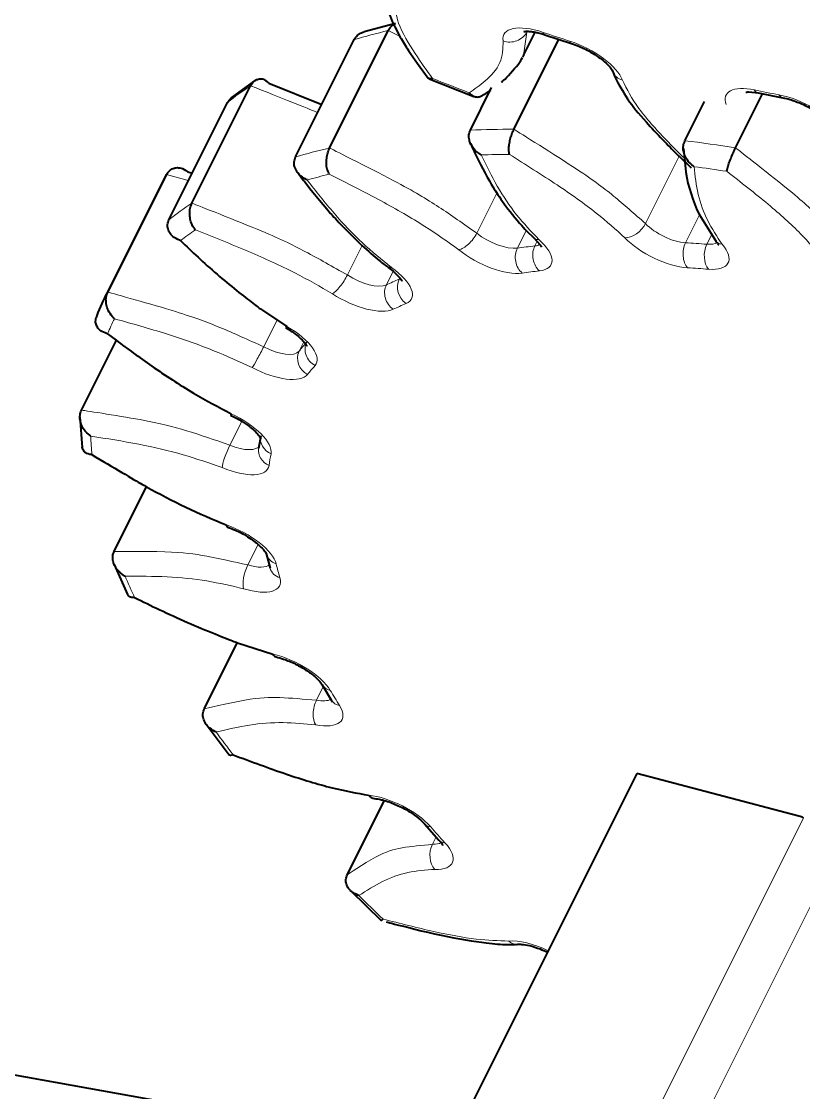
# Model space of a CAD drawing. Header units: inches. Extents: x 0 to 11, y 0 to 8.5.
# Drawn here: x 3.3924 to 3.5012, y 5.6285 to 5.7775 of the extents above; entities that cross this region are included whole.
import ezdxf

# ---------------------------------------------------------------- set-up
doc = ezdxf.new("R2010")
doc.units = ezdxf.units.IN
doc.header["$LTSCALE"] = 0.5
doc.header["$MEASUREMENT"] = 0
doc.layers.add('TANGENT_LINES', color=7, linetype='Continuous', lineweight=15)
doc.layers.add('Visible', color=7, linetype='Continuous', lineweight=40)

msp = doc.modelspace()

# ---------------------------------------------------------------- linework, layer by layer
at = {"layer": 'TANGENT_LINES'}
for p, q in [((3.445193857579003, 5.77536258648012), (3.443441308470045, 5.776211619414541)), ((3.462701057000539, 5.77600903117985), (3.462248182536541, 5.772766340788474)), ((3.483880920311953, 5.758739646406249), (3.479200023609727, 5.749377853001797)), ((3.483746380620043, 5.75930577543201), (3.484508566534034, 5.758557900883848)), ((3.41560556672719, 5.755385910548383), (3.412600129627209, 5.756182484192362)), ((3.458566043591862, 5.753676850520298), (3.455746903040015, 5.748038569416604)), ((3.484778167300453, 5.746705525857745), (3.486717063574237, 5.750583318405313)), ((3.461385533225573, 5.74596119387479), (3.462613915063551, 5.748417957550748)), ((3.464147780404189, 5.746914611969728), (3.463825951123017, 5.746270953407383)), ((3.488376178786031, 5.74777722135084), (3.48774149110334, 5.746507845985459)), ((3.439803876937822, 5.746333606546612), (3.437751269919589, 5.742228392510146)), ((3.443167642137606, 5.740850136854603), (3.444115693456259, 5.742746239491908)), ((3.427992283122598, 5.735992234186236), (3.426115500436329, 5.7322386688137)), ((3.431038015166993, 5.73162864453809), (3.431682515660479, 5.732917645525061)), ((3.423068594512914, 5.721861392494954), (3.421423060658867, 5.718570324786859)), ((3.425338871854322, 5.704767993758674), (3.423909249111566, 5.701908748273162)), ((3.434396719261468, 5.684984062966649), (3.43344939792399, 5.683089420291692)), ((2.817418583603301, 4.29921229923888), (3.501188168108158, 5.666751468248596)), ((3.450082679225192, 5.664091130583509), (3.449565124198491, 5.663056020530108)), ((3.504562768258733, 5.659325850318896), (3.402858381862855, 5.45591707752714))]:
    msp.add_line(p, q, dxfattribs=at)
at = {"layer": 'TANGENT_LINES', "extrusion": (0, 0, -1)}
for centre, major_axis, ratio, start_param, end_param in [((3.465811532192103, 5.772509542021555), (-0.00630228924467547, 0.003151144622337737), 0.4082482904638629, 12.26935280102328, 13.80740700322329), ((3.46967514106412, 5.771238026917978), (-0.00630228924467547, 0.003151144622337737), 0.4082482904638629, 1.210389670521917, 2.748443872721651), ((3.477010069968953, 5.771354207537161), (0.002365398164988361, 0.0008092536815298993), 0.8432255838476534, 2.279129816367651, 3.075055139890939), ((3.49671828541403, 5.764078654258721), (-0.00630228924467547, 0.003151144622337737), 0.4082482904638629, 12.15594806821453, 13.55607959093608), ((3.500321455939269, 5.763373422295546), (-0.00630228924467547, 0.003151144622337737), 0.4082482904638629, 0.9590622582346402, 2.497116460434675), ((3.564582822267502, 5.658877799206971), (-0.1605177369562351, 0.08025886847811754), 0.4082482904638625, 0.6354787780968654, 0.6841970803999763), ((3.564582822267502, 5.658877799206971), (-0.1605177369562351, 0.08025886847811754), 0.4082482904638625, 0.8598782533532788, 0.90859655565639), ((3.564582822267502, 5.658877799206971), (-0.1605177369562351, 0.08025886847811754), 0.4082482904638625, 0.4110793028404521, 0.4597976051435659), ((3.564582822267502, 5.658877799206971), (-0.1605177369562351, 0.08025886847811754), 0.4082482904638625, 0.1866798275840415, 0.235398129887151), ((3.465402815231822, 5.749193469615831), (0.001668793226241078, 0.00186148574210277), 0.5084300678298563, 2.647652107972914, 3.140683024020263), ((3.459869792643274, 5.746775899630862), (-0.006211231069228226, 0.003105615534614113), 0.4082482904638625, 2.161514012864833, 3.702100119137988), ((3.481432448792807, 5.747223133290531), (-0.006211231069228226, 0.003105615534614113), 0.4082482904638625, 10.18394635371807, 11.72453245999123), ((3.490892778819844, 5.748539607081617), (0.00191484259229943, 0.001607288974240787), 0.664392894616651, 2.563727823841807, 3.156466913920422), ((3.457358273501903, 5.746457115296366), (-0.006211231069228226, 0.003105615534614113), 0.4082482904638625, 9.959546878461635, 11.50013298473474), ((3.4630767969617, 5.744534015033294), (0.0003483651265542436, -0.00247560936712577), 0.7854217520891611, 0.7202469871973269, 2.291043313992708), ((3.564582822267502, 5.658877799206971), (-0.1364400764128, 0.06822003820640002), 0.4082482904638625, 0.5347689176922507, 0.5605074655481882), ((3.465477219716547, 5.744838698026867), (0.0002819775972399466, -0.002484046826179972), 0.7731883885654749, 0.6993829636835966, 2.270179290478994), ((3.486086057460873, 5.745266148423609), (-0.0001432745089047828, -0.002495891106418326), 0.662204488412086, 0.5761776910632047, 2.146974017858347), ((3.564582822267502, 5.658877799206971), (-0.1364400764128, 0.06822003820640002), 0.4082482904638625, 0.7591683929486605, 0.7849069408045986), ((3.489000816401904, 5.745071708256575), (-0.000189086795988392, -0.002492838980677022), 0.6458142292962644, 0.5641646855281767, 2.134961012322829), ((3.484482108632142, 5.747019694042019), (-0.006211231069228226, 0.003105615534614113), 0.4082482904638625, 8.669098795300842, 10.20968490157398), ((3.440457047018346, 5.742022171064045), (-0.006211231069228226, 0.003105615534614113), 0.4082482904638625, 1.937114537608384, 3.477700643881527), ((3.44515747242361, 5.739506721312236), (0.0010676239900202, -0.002260570506737923), 0.8692546894808705, 0.9716266683490569, 2.542422995144154), ((3.564582822267502, 5.658877799206971), (-0.1364400764128, 0.06822003820640002), 0.4082482904638625, 0.3103694424358375, 0.3361079902917717), ((3.446923191772051, 5.740295249388875), (0.0009719759667948114, -0.002303315592786472), 0.8617916534784743, 0.9353500851565358, 2.506146411951184), ((3.438609606631879, 5.741197148324201), (-0.006211231069228226, 0.003105615534614113), 0.4082482904638625, 9.735147403205207, 11.27573350947834), ((3.427217307883561, 5.732996880141751), (-0.006211231069228226, 0.003105615534614113), 0.4082482904638625, 1.712715062351977, 3.253301168625126), ((3.564582822267502, 5.658877799206971), (-0.1364400764128, 0.06822003820640002), 0.4082482904638625, 0.08596996717942097, 0.1117085150353562), ((3.434269109004428, 5.731669189829097), (0.001859927829085507, -0.001670529398302609), 0.9071810863575049, 1.326506112463289, 2.897302439258272), ((3.433226633603525, 5.730436356759763), (0.001956918568716725, -0.001555785883536576), 0.9094995670505264, 1.381106720731731, 2.951903047526279), ((3.426126584627213, 5.731706989081731), (-0.006211231069228226, 0.003105615534614113), 0.4082482904638625, 9.510747927948799, 11.05133403422184), ((3.42081447104347, 5.720152592637159), (-0.006211231069228226, 0.003105615534614113), 0.4082482904638625, 1.488315587095598, 3.028901693368626), ((3.421348405263783, 5.71748275131933), (-0.000960294603388698, -0.002308210188588237), 0.1532176536153347, 0.4258843451108346, 1.996680671905585), ((3.428149499962494, 5.71939306599315), (0.002453473646567926, -0.0004800698549135226), 0.9070806715082473, 1.817140781331786, 3.141271539403674), ((3.427882542578728, 5.71777774732908), (0.002477328553753907, -0.0003359214740911679), 0.9041383385888133, 1.870078709638283, 3.14119616818604), ((3.420535158335781, 5.718462513780826), (-0.006211231069228226, 0.003105615534614113), 0.4082482904638625, 9.286348452692387, 10.8269345589655), ((3.421569601473156, 5.70413337475882), (-0.006211231069228226, 0.003105615534614113), 0.4082482904638625, 1.263916111839243, 2.804502218112467), ((3.428871227396872, 5.704082453990795), (0.002424893944343226, 0.000608185299631247), 0.8614954441505394, 2.207584297462633, 3.14112786711944), ((3.424344025924556, 5.70063727999162), (-0.0007291748013255941, -0.002391297578535925), 0.3496274134367016, 0.4508701754066438, 2.021666502201502), ((3.429393174388183, 5.702165648554788), (0.002398836682610531, 0.0007039762568170245), 0.8534398384773436, 2.241638745455437, 3.141087531734429), ((3.422115705219595, 5.702127855717186), (-0.006211231069228226, 0.003105615534614113), 0.4082482904638625, 9.061948977435934, 10.60253508370913), ((3.429444833779724, 5.685742496981583), (-0.006211231069228226, 0.003105615534614113), 0.4082482904638625, 1.039516636582791, 2.580102742855889), ((3.436398100880333, 5.68650509183938), (0.002155162711909335, 0.001266993956258513), 0.7727112379314299, 2.44297982340726, 3.109938317743127), ((3.434371805420181, 5.681697813924962), (-0.0004512731313796932, -0.002458933216029825), 0.5285053948314266, 0.5016780655073947, 2.072474392302341), ((3.437682779645116, 5.68438291625988), (0.002122199443157239, 0.001321464915714034), 0.7599463012102051, 2.462499077180786, 3.142037838774331), ((3.430788970058114, 5.683522102853715), (-0.006211231069228226, 0.003105615534614113), 0.4082482904638625, 8.837549502179595, 10.37813560845273), ((3.444045270931215, 5.665902154710818), (-0.006211231069228226, 0.003105615534614113), 0.4082482904638625, 0.8151171613264031, 2.355703267599448), ((3.45035269154693, 5.667542381873849), (0.001879686255800158, 0.001648265627790615), 0.6451800636812992, 2.577871791663009, 3.124773331058167), ((3.452335682927567, 5.665321250895845), (0.001850256274100455, 0.001681235176931504), 0.6283458831409853, 2.589129910752125, 3.141285170984227), ((3.450928909014387, 5.66161405703226), (-8.715622281031298e-05, -0.002498480296665443), 0.680881908882951, 0.5912711323598073, 2.162067459154605), ((3.446120039135935, 5.663578225329845), (-0.006211231069228226, 0.003105615534614113), 0.4082482904638625, 2.329964719743586, 3.870550826016616), ((3.464638786042738, 5.645607225554034), (-0.006211231069228226, 0.003105615534614113), 0.4082482904638625, 0.5907176860699539, 1.531665968632069)]:
    msp.add_ellipse(centre, major_axis=major_axis, ratio=ratio, start_param=start_param, end_param=end_param, dxfattribs=at)
at = {"layer": 'TANGENT_LINES'}
for centre, major_axis, ratio, start_param, end_param in [((3.57274778807678, 5.675207730825527), (0.1605177369562351, -0.08025886847811754), 0.4082482904638625, 2.681795048446229, 2.730513350749344), ((3.460429313608665, 5.776810940565579), (-0.002459755031321373, -0.0004467719618431679), 0.8728995392162145, 0.9913133101377415, 2.562109636932833), ((3.466008507038699, 5.778005445534661), (0.000797847184535805, 0.002369269902338755), 0.2956021308052852, 2.700037596760384, 3.141199788427645), ((3.449499610617281, 5.84092750901601), (0.1185116028074783, -0.05925580140373916), 0.4082482904638629, 11.32533422549513, 11.35598094383736), ((3.469677028807515, 5.77679813366864), (0.0007650014822569265, 0.002380078303784291), 0.3219283080630751, 2.695766047316726, 3.147065525263343), ((3.44949961061728, 5.840927509016016), (0.1426611369644866, -0.07133056848224334), 0.4082482904638629, 11.19754291373175, 11.23244484331358), ((3.57274778807678, 5.675207730825527), (0.1605177369562351, -0.08025886847811754), 0.4082482904638625, 2.906194523702643, 2.954912826005753), ((3.49535467036782, 5.770000262734609), (0.0005008419009413771, 0.002449317739751506), 0.5011051060094069, 2.650315259091031, 3.141075929907911), ((3.449499610617284, 5.840927509016009), (0.1185116028074783, -0.05925580140373916), 0.4082482904638629, 11.57666163778232, 11.60730835612455), ((3.498775904231405, 5.769330640395839), (0.0004591922570579226, 0.002457466677507155), 0.5242507507432272, 2.641610332650504, 3.1396553581491), ((3.563562201541342, 5.656836557754652), (0.1582816689787352, -0.0791408344893676), 0.4082482904638626, 2.465820031174203, 2.497689417508533), ((3.563562201541342, 5.656836557754652), (0.1582816689787352, -0.0791408344893676), 0.4082482904638626, 2.241420555917786, 2.273289942252117), ((3.563562201541342, 5.656836557754652), (0.1582816689787352, -0.0791408344893676), 0.4082482904638626, 2.690219506430614, 2.722088892764948), ((3.563562201541342, 5.656836557754652), (0.1582816689787352, -0.0791408344893676), 0.4082482904638626, 2.914618981687029, 2.946488368021362), ((3.477370153584488, 5.749441685628312), (-0.001816318629271585, -0.00171784360084409), 0.6080568719200646, 0.54011614588666, 2.110912472681405), ((3.482453069518967, 5.74926437474285), (0.003975163091728435, -0.001987581545864218), 0.4082482904638626, 10.26661611513715, 11.8072022214105), ((3.454266382347694, 5.747779934561629), (-0.001582437400286262, -0.001935430668914612), 0.4413011383502517, 0.472309534380346, 2.043105861175598), ((3.458378894228063, 5.748498356748685), (0.003975163091728435, -0.001987581545864218), 0.4082482904638626, 10.49101559039373, 12.0316016966669), ((3.460890413369433, 5.748817141083181), (0.003975163091728435, -0.001987581545864218), 0.4082482904638626, 12.00586314881091, 12.31210013220489), ((3.485502729358302, 5.749060935494339), (0.003975163091728435, -0.001987581545864218), 0.4082482904638626, 11.78146367355443, 12.31810492570532), ((3.563562201541342, 5.656836557754652), (0.1342040084353002, -0.0671020042176501), 0.4082482904638627, 2.581085188041597, 2.606823735897539), ((3.563562201541342, 5.656836557754652), (0.1342040084353002, -0.0671020042176501), 0.4082482904638627, 2.356685712785186, 2.382424260641125), ((3.436694338049814, 5.741660259205276), (-0.001371263562412741, -0.00209036748979674), 0.2524167229904821, 0.4355513369058078, 2.006347663700726), ((3.439630227358039, 5.743238389776521), (0.003975163091728435, -0.001987581545864218), 0.4082482904638626, 10.71541506565032, 12.25600117192343), ((3.563562201541342, 5.656836557754652), (0.1342040084353002, -0.0671020042176501), 0.4082482904638627, 2.805484663298013, 2.831223211153954), ((3.563562201541342, 5.656836557754652), (0.1582816689787352, -0.0791408344893676), 0.4082482904638626, 9.42220376412303, 9.454073150457358), ((3.425535156366414, 5.731389525635158), (-0.001168684868906682, -0.002210017121469554), 0.05087507913952018, 0.4211142920265034, 1.991910618821764), ((3.427147205353373, 5.73374823053405), (0.003975163091728435, -0.001987581545864218), 0.4082482904638626, 10.93981454090648, 12.48040064717963), ((3.563562201541343, 5.656836557754652), (0.1342040084353002, -0.0671020042176501), 0.4082482904638627, 3.029884138554428, 3.055622686410365), ((3.563562201541342, 5.656836557754652), (0.1582816689787352, -0.0791408344893676), 0.4082482904638626, 9.646603239379441, 9.678472625713773), ((3.42155577906194, 5.720503755233145), (0.003975163091728435, -0.001987581545864218), 0.4082482904638626, 11.16421401616294, 12.56887655924677), ((3.563562201541343, 5.656836557754652), (0.1342040084353002, -0.0671020042176501), 0.4082482904638627, 9.537468920990426, 9.563207468846366), ((3.423136325945755, 5.704169097169506), (0.003975163091728435, -0.001987581545864218), 0.4082482904638626, 11.38861349141928, 12.40262865228965), ((3.563562201541343, 5.656836557754652), (0.1342040084353002, -0.0671020042176501), 0.4082482904638627, 9.761868396246841, 9.787606944102777), ((3.563562201541342, 5.656836557754652), (0.1582816689787352, -0.0791408344893676), 0.4082482904638626, 9.871002714635857, 9.902872100970187), ((3.563562201541343, 5.656836557754652), (0.1342040084353002, -0.0671020042176501), 0.4082482904638627, 9.986267871503252, 10.0120064193592), ((3.431809590784274, 5.685563344306034), (0.003975163091728435, -0.001987581545864218), 0.4082482904638626, 11.61301296667567, 12.30749920334701), ((3.563562201541342, 5.656836557754652), (0.1582816689787352, -0.0791408344893676), 0.4082482904638626, 10.09540218989227, 10.1272715762266), ((3.563562201541343, 5.656836557754652), (0.1342040084353002, -0.0671020042176501), 0.4082482904638627, 10.21066734675967, 10.23640589461561), ((3.447140659862094, 5.665619466782164), (0.003975163091728435, -0.001987581545864218), 0.4082482904638626, 11.83741244193219, 12.31331805604266), ((3.563562201541342, 5.656836557754652), (0.1582816689787352, -0.0791408344893676), 0.4082482904638626, 10.31980166514868, 10.35167105148302), ((3.461206868675952, 5.651640098658979), (-0.0002077754731437665, 0.002491350909197635), 0.7581768919321278, 2.465050294753411, 3.069368858608326)]:
    msp.add_ellipse(centre, major_axis=major_axis, ratio=ratio, start_param=start_param, end_param=end_param, dxfattribs=at)
for points, knots in [([(3.444181973928113, 5.780725640320393), (3.444314294098081, 5.779595210302691), (3.44460137334347, 5.777142651508944), (3.447147699475559, 5.77294149761269), (3.44879390592416, 5.770661798318075), (3.449588531093772, 5.769561385644936)], [0, 0, 0, 0, 0.3066604187058935, 0.6653244294773357, 1, 1, 1, 1]), ([(3.454669266946632, 5.767574052449961), (3.455409342918785, 5.768069750512682), (3.456954967014731, 5.769104999458579), (3.459321974236718, 5.7716261402289), (3.459380133384243, 5.773734414674951), (3.459408692882505, 5.77476969911326)], [0, 0, 0, 0, 0.3186048510384926, 0.6653956531224248, 1, 1, 1, 1]), ([(3.475989449242793, 5.769312966084841), (3.476626692292456, 5.768052635178353), (3.477995284673199, 5.765345851202049), (3.482127291894534, 5.760926739950897), (3.483302208331051, 5.759750462316297), (3.483746380620043, 5.75930577543201)], [0, 0, 0, 0, 0.3514597206709922, 0.7548220354911592, 1, 1, 1, 1]), ([(3.433615501258864, 5.764810747968484), (3.433560473571506, 5.76483590126405), (3.433181376954236, 5.765009187290046), (3.428392522298322, 5.766911138142135), (3.424298792802593, 5.768537011730303)], [0, 0, 0, 0, 0.1451547833734568, 1, 1, 1, 1]), ([(3.460902825152539, 5.762491538750862), (3.460902893632081, 5.762491500301353), (3.460911787953943, 5.762486506367363), (3.470096639503256, 5.75677337652258), (3.474522489361189, 5.753513972557595), (3.477687681027865, 5.750715145129558), (3.479200023609727, 5.749377853001797)], [0, 0, 0, 0, 0.002941834191746473, 0.3820939738953154, 0.7047617669712503, 1, 1, 1, 1]), ([(3.435276342660768, 5.759881687795986), (3.435276415617351, 5.759881655181601), (3.435285948323919, 5.759877393696824), (3.445232922934043, 5.75490513904323), (3.450202138760817, 5.751941586382744), (3.453942904999185, 5.749308422309477), (3.455746903040015, 5.748038569416604)], [0, 0, 0, 0, 0.00288605396412404, 0.3770997042206036, 0.6996040806579296, 1, 1, 1, 1]), ([(3.456370924786348, 5.758921842542133), (3.457079712535289, 5.757450462106725), (3.458489965110715, 5.754522902972743), (3.461172583425787, 5.750524506880708), (3.463317879988646, 5.748270483648308), (3.464382194505662, 5.747152228163511)], [0, 0, 0, 0, 0.3373731297898679, 0.6712606501410444, 1, 1, 1, 1]), ([(3.476349532858328, 5.747400444175993), (3.475075122581132, 5.748542379612821), (3.472364421981419, 5.750971303114796), (3.466881631649929, 5.75485441413336), (3.462538274293021, 5.757582278350942), (3.460276418074017, 5.759002846850866)], [0, 0, 0, 0, 0.2983560771474979, 0.6346103854645928, 1, 1, 1, 1]), ([(3.491728255629619, 5.75990576415171), (3.491728316363717, 5.759905721988495), (3.491736155414423, 5.759900279912585), (3.499707925596552, 5.753743178483608), (3.503371827677335, 5.75034599473949), (3.505790566576913, 5.747517107660008), (3.506934594231658, 5.746179085994402)], [0, 0, 0, 0, 0.003001891789433111, 0.3874591515530318, 0.7102772562980433, 1, 1, 1, 1]), ([(3.485952181346931, 5.757290046650062), (3.486103341488564, 5.755993756565095), (3.48640482038102, 5.753408391832736), (3.48770942230207, 5.749722569885829), (3.489150885458558, 5.747573638119498), (3.489872158093684, 5.746498365629298)], [0, 0, 0, 0, 0.3344077036909113, 0.6669540200745644, 1, 1, 1, 1]), ([(3.453245761621533, 5.745738693109311), (3.451722934350837, 5.746824024385557), (3.448513540839026, 5.749111385022695), (3.442390233477733, 5.752619445149824), (3.43767018029871, 5.755003392588932), (3.435225887527607, 5.756237926453507)], [0, 0, 0, 0, 0.3033001404079704, 0.6392120245600013, 1, 1, 1, 1]), ([(3.50382651147128, 5.744520943815654), (3.502865832281744, 5.745663113598752), (3.500801764403663, 5.748117123206002), (3.496226919632909, 5.752180737227066), (3.492472782657738, 5.755110124966701), (3.490506129087351, 5.75664472290367)], [0, 0, 0, 0, 0.2930637065449956, 0.6296622113807663, 1, 1, 1, 1]), ([(3.432164686434052, 5.755434655983932), (3.433392369079701, 5.753865086600279), (3.435819027972326, 5.75076264842871), (3.439743211741786, 5.746634494301901), (3.442507699012231, 5.74438310126223), (3.443865530610052, 5.743277285858027)], [0, 0, 0, 0, 0.3425435193826589, 0.6770774844515532, 1, 1, 1, 1]), ([(3.416133826993316, 5.752207080111749), (3.416133900863484, 5.752207055186866), (3.416143611038588, 5.7522037788308), (3.426359783950179, 5.748233648146436), (3.431625808891198, 5.745709300126049), (3.435746580544627, 5.743367594682927), (3.437751269919589, 5.742228392510146)], [0, 0, 0, 0, 0.002832041289991222, 0.3722695843766816, 0.6946192120366531, 1, 1, 1, 1]), ([(3.435673717323654, 5.739619017752957), (3.433979687941846, 5.740594453891125), (3.430440353723464, 5.742632431826303), (3.423978519928097, 5.745588798959679), (3.419115257604873, 5.747502862771661), (3.416610675651624, 5.748488606365619)], [0, 0, 0, 0, 0.3080734198009117, 0.643657547020717, 1, 1, 1, 1]), ([(3.404435163817932, 5.739852552573807), (3.404435234927665, 5.739852536841486), (3.404444641403379, 5.739850455752271), (3.414420335048436, 5.737095383207285), (3.419722117651717, 5.735130540566888), (3.424010965065586, 5.733190597799853), (3.426115500436329, 5.7322386688137)], [0, 0, 0, 0, 0.002777174658577336, 0.3673678005683848, 0.6895676829001682, 1, 1, 1, 1]), ([(3.424514535640254, 5.729348284182839), (3.422734729932742, 5.73016621517769), (3.41904797325685, 5.731860508292359), (3.412567748051804, 5.734116179792352), (3.407803713074114, 5.735456924209354), (3.405364226899886, 5.736143469854752)], [0, 0, 0, 0, 0.3129055351130531, 0.6481643280685592, 1, 1, 1, 1]), ([(3.400766972955595, 5.723437612780929), (3.400767037679414, 5.723437607334995), (3.40077565822818, 5.723436881992522), (3.410009017497167, 5.722051842449641), (3.415085676508304, 5.720736867552019), (3.419324427237278, 5.719287778384155), (3.421423060658866, 5.718570324786859)], [0, 0, 0, 0, 0.002719219332074855, 0.362172120882322, 0.684207213416025, 1, 1, 1, 1]), ([(3.420327784537622, 5.715441509867011), (3.41855159061329, 5.716062446924509), (3.41490492914036, 5.71733727801906), (3.408727544369377, 5.718778653075781), (3.404302457579042, 5.719469814448143), (3.402050485173883, 5.719821553614359)], [0, 0, 0, 0, 0.31802908963169, 0.6529379548837894, 1, 1, 1, 1]), ([(3.405313192813172, 5.703785374357148), (3.405313247672745, 5.703785379836427), (3.405320607272489, 5.703786114900419), (3.413339143948984, 5.703861464004543), (3.417946301294077, 5.703251773410322), (3.421921934174225, 5.702356348017114), (3.423909249111566, 5.701908748273162)], [0, 0, 0, 0, 0.002657950419121137, 0.3565731555575219, 0.6783677422953925, 1, 1, 1, 1]), ([(3.423323405198396, 5.698596038539301), (3.421639572400224, 5.698990714424548), (3.418215384883157, 5.699793314445772), (3.412645759412891, 5.700347770217927), (3.408786482412161, 5.700343476935996), (3.406835615320739, 5.700341306679124)], [0, 0, 0, 0, 0.3236110815004289, 0.6580849517011925, 1, 1, 1, 1]), ([(3.417845856943643, 5.681881282597634), (3.417845898580209, 5.681881299058982), (3.417851514775804, 5.681883519466608), (3.424226301505119, 5.68343849242673), (3.428155772632528, 5.683554861359775), (3.431673298172757, 5.683245583548386), (3.433449397923989, 5.683089420291692)], [0, 0, 0, 0, 0.002602658167216376, 0.351062507273781, 0.6723328071922877, 1, 1, 1, 1]), ([(3.433351184694021, 5.679656572472642), (3.431842968403048, 5.679807551744094), (3.428806496342578, 5.680111516329424), (3.424115510512208, 5.679749117539997), (3.421029613795684, 5.67903714832968), (3.419479670933927, 5.678679549972803)], [0, 0, 0, 0, 0.3294021970955159, 0.6631811193952025, 1, 1, 1, 1]), ([(3.43773652523566, 5.658823700126731), (3.437736550378207, 5.658823726426855), (3.437739923715319, 5.658827255074407), (3.442090679480379, 5.661786969712411), (3.445190048658263, 5.662637972021223), (3.448089349590099, 5.6629150068793), (3.449565124198491, 5.663056020530108)], [0, 0, 0, 0, 0.002599006185746102, 0.3487046841274279, 0.6684838475458471, 1, 1, 1, 1]), ([(3.449908288288226, 5.659572815579941), (3.448648150073428, 5.659475198630013), (3.446131308328471, 5.659280230798941), (3.442541053666984, 5.658004225670695), (3.440415099986581, 5.656617925014999), (3.439348626268024, 5.655922494428273)], [0, 0, 0, 0, 0.3332076199279557, 0.6655070354375487, 1, 1, 1, 1]), ([(3.442702797537046, 5.652667532770932), (3.445092042810526, 5.652053660454557), (3.449649497211158, 5.650882706965293), (3.45557755099519, 5.649764862625492), (3.458723751558368, 5.649651536375716), (3.460186247949792, 5.64959885720666)], [0, 0, 0, 0, 0.3709546971035423, 0.707591278097395, 1, 1, 1, 1])]:
    msp.add_open_spline(points, degree=3, knots=knots, dxfattribs=at)
at = {"layer": 'Visible'}
for p, q in [((3.444430761209817, 5.777182816227516), (3.440063113565446, 5.776035833878382)), ((3.444351099656127, 5.776713956648645), (3.445108039410315, 5.775322196354059)), ((3.435276342660769, 5.759881687795986), (3.443441308470046, 5.776211619414541)), ((3.462249006885005, 5.772767988941521), (3.463855575929865, 5.77598112703124)), ((3.465210659854164, 5.775636175632322), (3.468912027325258, 5.774418055364857)), ((3.430530884585365, 5.758636462075728), (3.438695850394643, 5.774966393694283)), ((3.46090282515254, 5.762491538750862), (3.46715517376767, 5.774996235981123)), ((3.425026271965613, 5.769347293075914), (3.421633622888765, 5.766904924931417)), ((3.449173187232383, 5.7694911969222), (3.448996969943889, 5.769594326039785)), ((3.449128364331519, 5.769502705216623), (3.455353282621134, 5.767067869005032)), ((3.416133826993316, 5.752207080111749), (3.424298792802593, 5.768537011730303)), ((3.426816882913221, 5.768901020888813), (3.434177293211647, 5.765930234897938)), ((3.454848549692028, 5.76236596629114), (3.457809139686899, 5.76829137343816)), ((3.493573572376549, 5.767686628306783), (3.494853828466879, 5.767550944994857)), ((3.412935143386229, 5.749904641948179), (3.421100109195506, 5.766234573566734)), ((3.484668749436043, 5.760906141679998), (3.487388448286812, 5.766345539381537)), ((3.49172825562962, 5.759905764151709), (3.495488714648711, 5.767426682189891)), ((3.494853828466879, 5.767550944994857), (3.498316711974347, 5.766873173718332)), ((3.483866087493627, 5.758734712983396), (3.485543654285648, 5.757140349350809)), ((3.48445695590289, 5.759778460904364), (3.484451781966801, 5.759935997999161)), ((3.484472048514704, 5.759832705737712), (3.48479603938235, 5.756515707806336)), ((3.404435163817932, 5.739852552573807), (3.41260012962721, 5.756182484192362)), ((3.415570434161482, 5.756555884377945), (3.416164886596285, 5.756397454985872)), ((3.412230051120544, 5.755466599303643), (3.404065085311268, 5.739136667685089)), ((3.486692871933348, 5.750601883319686), (3.489025638393995, 5.746875490106665)), ((3.437103135594033, 5.748961675243063), (3.439759935590417, 5.74634395745487)), ((3.462611026695307, 5.748414780403593), (3.463782748104577, 5.747288302531854)), ((3.463734022005581, 5.747331983873727), (3.464522953444131, 5.746489051182201)), ((3.443435592152108, 5.743282384374938), (3.444129734231869, 5.742744970901934)), ((3.445013609711368, 5.741860836717624), (3.445184371000939, 5.741629941004277)), ((3.425933966901531, 5.737319034827009), (3.429350957604707, 5.735067844500393)), ((3.429125232505341, 5.734941916812291), (3.429821632956922, 5.734513345103121)), ((3.404402080872941, 5.734050702737175), (3.405588837307724, 5.733146464870691)), ((3.400766972955595, 5.723437612780929), (3.405626632245028, 5.733156931359796)), ((3.400549128329805, 5.72250224822846), (3.400855731094095, 5.718251755710961)), ((3.425696026315925, 5.719873135848063), (3.425405214024973, 5.718113668803171)), ((3.405313192813172, 5.703785374357148), (3.409822083716943, 5.712803156164691)), ((3.426446333452529, 5.703474268691164), (3.426994337705572, 5.701461672297971)), ((3.405312673752973, 5.70198384344764), (3.407187966803762, 5.697789457249707)), ((3.42650936057263, 5.624681043008762), (3.020965321664989, 5.697479080030677)), ((3.417845856943643, 5.681881282597634), (3.422456325719649, 5.691102220149645)), ((3.422459275206656, 5.691078220799892), (3.427391093367284, 5.689502115663616)), ((3.434242938168424, 5.685238097883122), (3.435560580201958, 5.683061451344166)), ((3.435560580201959, 5.683061451344166), (3.435667844523574, 5.682855113066778)), ((3.418119431526986, 5.679742981546427), (3.421298467458407, 5.675516825285428)), ((3.477979919451944, 5.672896956562342), (2.794164032924973, 4.305265183508401)), ((3.500543752301961, 5.666973033683109), (3.477979919451944, 5.672896956562342)), ((3.43773652523566, 5.658823700126731), (3.442889440041539, 5.669129529738488)), ((3.44847300529113, 5.665894116246058), (3.450485426653465, 5.663640015718914)), ((3.450485426653465, 5.663640015718914), (3.45077020453315, 5.663295444611882)), ((3.438179556257987, 5.656614342156462), (3.442438577095841, 5.652481045563717))]:
    msp.add_line(p, q, dxfattribs=at)
at = {"layer": 'Visible', "flags": 128}
msp.add_lwpolyline([(3.425568317259498, 5.719720002568235), (3.425568317259498, 5.719720002568235), (3.425692293187278, 5.719488706768303), (3.42569334550893, 5.719485602850222)], dxfattribs=at)
at = {"layer": 'Visible'}
for centre, radius, start, end in [((3.506831205698601, 5.76032666807113), 0.02236228907613587, 189.8121849269501, 205.7758583081346), ((3.453650578051673, 5.79027070574429), 0.08902426870628738, 240.4982145324816, 248.4161583829593)]:
    msp.add_arc(centre, radius, start, end, dxfattribs=at)
at = {"layer": 'Visible', "extrusion": (0, 0, -1)}
for centre, major_axis, ratio, start_param, end_param in [((3.477010069968953, 5.771354207537161), (0.002365398164988361, 0.0008092536815298993), 0.8432255838476534, 3.075055139890939, 3.141006404755763), ((3.444886151336211, 5.745318527310347), (0.001450559184103256, 0.002036142935408441), 0.3269724344229994, 2.694890889177295, 3.152465156313014), ((3.564582822267502, 5.658877799206971), (-0.1605177369562351, 0.08025886847811754), 0.4082482904638625, 12.5286509666868, 12.57736926898991), ((3.430371578330866, 5.737109085952713), (0.001246345825525589, 0.002167169140421426), 0.129119037836177, 2.717279935594088, 3.146761991610195), ((3.436398100880333, 5.68650509183938), (0.002155162711909335, 0.001266993956258513), 0.7727112379314299, 3.109938317743127, 3.142090479477333)]:
    msp.add_ellipse(centre, major_axis=major_axis, ratio=ratio, start_param=start_param, end_param=end_param, dxfattribs=at)
at = {"layer": 'Visible'}
for centre, major_axis, ratio, start_param, end_param in [((3.57274778807678, 5.675207730825527), (0.1605177369562351, -0.08025886847811754), 0.4082482904638625, 3.130593998959059, 3.141592653589794), ((3.422586917513854, 5.724976801212243), (0.001041975269162309, 0.002272506884137898), 0.07520892646188646, 2.719787760301815, 3.142984531740348), ((3.42192252428445, 5.709530036505832), (0.0008219039655001412, 0.002361032374088746), 0.2757656011420229, 2.702943696705884, 3.148388073824738), ((3.428411714093444, 5.691543357115934), (0.0005655500945228594, 0.002435190565558513), 0.4624942370840567, 2.663086699783118, 3.142248585275994), ((3.441729091867314, 5.67191869025299), (0.0002406781773080873, 0.002488387834516087), 0.6260314807709157, 2.59060265612898, 3.133573926975691), ((3.498502510849641, 5.662890550778471), (-0.004614162713363098, -0.001999473650497799), 0.8117950562881276, 10.0760717452742, 10.22682410295729), ((3.461206868675952, 5.651640098658979), (-0.0002077754731437665, 0.002491350909197635), 0.7581768919321278, 3.069368858608326, 3.119172751233789)]:
    msp.add_ellipse(centre, major_axis=major_axis, ratio=ratio, start_param=start_param, end_param=end_param, dxfattribs=at)
for points, knots in [([(3.442724265641734, 5.783095545003277), (3.442700103185364, 5.782581243725661), (3.442650663669578, 5.781528916688046), (3.442964936866208, 5.779844675511703), (3.443722236918564, 5.778101954011523), (3.444156875173273, 5.777101751477631)], [0, 0, 0, 0, 0.2894098361428412, 0.592170015475907, 1, 1, 1, 1]), ([(3.443441308470045, 5.776211619414541), (3.443547661600774, 5.776399094212639), (3.443749609181836, 5.776755078862331), (3.444158950234754, 5.777098478183865), (3.444359892512576, 5.77715998985927), (3.444445805554921, 5.777186289228577)], [0, 0, 0, 0, 0.3890799708136558, 0.7388006202284688, 1, 1, 1, 1]), ([(3.444156875173273, 5.777101751477631), (3.444160794086403, 5.777093695721355), (3.444177609930085, 5.777059128908109), (3.444275795851418, 5.77686377983997), (3.444351099656127, 5.776713956648645)], [0, 0, 0, 0, 0.2330488558142895, 1, 1, 1, 1]), ([(3.438695850394642, 5.774966393694283), (3.438818306837794, 5.775160665178166), (3.439065027555049, 5.775552076186132), (3.43970414829329, 5.775924643570715), (3.439959385776524, 5.776003655317314), (3.440065939203572, 5.77603664017624)], [0, 0, 0, 0, 0.3646991423675839, 0.7347823574763004, 1, 1, 1, 1]), ([(3.445108039410315, 5.775322196354059), (3.445446918867368, 5.774740922659635), (3.446277859644601, 5.773315625240812), (3.447976841868441, 5.770989345444323), (3.448982934551495, 5.769611783602213)], [0, 0, 0, 0, 0.4078262450678622, 1, 1, 1, 1]), ([(3.462272575915732, 5.776068386991057), (3.462272578376681, 5.776068388796411), (3.46227283526835, 5.776068577252444), (3.462545116775082, 5.776117730287973), (3.462605905966416, 5.776116620755889), (3.462629324467899, 5.776116193318408)], [0, 0, 0, 0, 0.005911027379290278, 0.6170359636424406, 1, 1, 1, 1]), ([(3.462629324467899, 5.776116193318408), (3.462808602705137, 5.776115690362055), (3.463183325898097, 5.776114639094406), (3.46360373729231, 5.776043400847412), (3.463823011913873, 5.776006245004669)], [0, 0, 0, 0, 0.4784284522696043, 1, 1, 1, 1]), ([(3.463823011913873, 5.776006245004669), (3.46396051235515, 5.77597975484561), (3.464297672874215, 5.775914799157503), (3.464871091937984, 5.775739804284123), (3.465210659854164, 5.775636175632322)], [0, 0, 0, 0, 0.4078189274928657, 1, 1, 1, 1]), ([(3.468912027325258, 5.774418055364857), (3.469262337657932, 5.774297538602427), (3.470058669453234, 5.774023577714501), (3.471771405387456, 5.773179598780683), (3.473245162100798, 5.772152642291954), (3.474126684758185, 5.771328674092499), (3.474556385429227, 5.770747556256122), (3.474621685770883, 5.770597702940571), (3.474644671803965, 5.77054495385563)], [0, 0, 0, 0, 0.1754659049350844, 0.398872274262437, 0.6174433224913604, 0.7956347486252094, 0.9280624525123558, 1, 1, 1, 1]), ([(3.459195088633006, 5.769051127145813), (3.459265055027405, 5.769103504718019), (3.459530267284931, 5.769302045378684), (3.461600852788961, 5.771495028799179), (3.46195008534934, 5.772187756636742), (3.462082773398306, 5.772450952900947)], [0, 0, 0, 0, 0.1818019529233122, 0.6891323580594411, 1, 1, 1, 1]), ([(3.462248182536541, 5.772766340788474), (3.462233916875866, 5.772737940685729), (3.462201317168228, 5.772673041129551), (3.462151182285935, 5.77257991865752), (3.462122986472137, 5.772527546660983)], [0, 0, 0, 0, 0.4376008776942765, 1, 1, 1, 1]), ([(3.424298792802593, 5.768537011730303), (3.42442247978816, 5.768735648622719), (3.424637524708619, 5.769081003103905), (3.424851122005853, 5.769229369687353), (3.424941864944269, 5.769292400539893)], [0, 0, 0, 0, 0.5751681337210186, 1, 1, 1, 1]), ([(3.424941864944269, 5.769292400539893), (3.424993365884518, 5.769326503977855), (3.425126662483441, 5.769414771731218), (3.425678558896906, 5.769542214082662), (3.426197938215666, 5.769454497220175), (3.426794539146599, 5.768931012702059), (3.426813841539786, 5.768905103293791), (3.426816882913221, 5.768901020888813)], [0, 0, 0, 0, 0.1543729498564447, 0.3995536602264306, 0.6585633221694664, 0.9462016739767773, 1, 1, 1, 1]), ([(3.449588531093772, 5.769561385644936), (3.449585185469624, 5.769559449039889), (3.449565458218077, 5.769548029976294), (3.449351150030303, 5.769516980550584), (3.449173187232383, 5.769491196922201)], [0, 0, 0, 0, 0.1695940329275031, 1, 1, 1, 1]), ([(3.474631887655111, 5.770582322232567), (3.47472819118563, 5.770296488137483), (3.474995054278381, 5.769504424022946), (3.476817278546759, 5.766422106369869), (3.479049054580002, 5.76366232991816), (3.483285500732686, 5.759281324492169), (3.483748045471987, 5.758845847325218), (3.483866087493627, 5.758734712983396)], [0, 0, 0, 0, 0.126503246950461, 0.3505483915517426, 0.6011343803061989, 0.8982089728605468, 1, 1, 1, 1]), ([(3.456448697561726, 5.767156139782045), (3.456466750811244, 5.767166553570117), (3.456556099643782, 5.767218093311241), (3.457192282802473, 5.767620775561505), (3.457699922890409, 5.767942094430359)], [0, 0, 0, 0, 0.2020535580014994, 1, 1, 1, 1]), ([(3.493179329137659, 5.767637499228223), (3.49321741239157, 5.767647338347194), (3.493310404540837, 5.767671363626707), (3.493475870192031, 5.767680961229021), (3.493573572376549, 5.767686628306783)], [0, 0, 0, 0, 0.4095319251287964, 1, 1, 1, 1]), ([(3.421100109195506, 5.766234573566734), (3.421252840040689, 5.766455431031597), (3.421493297283289, 5.766803145842871), (3.421642493604148, 5.766914720197042), (3.421696925134657, 5.766955426045739)], [0, 0, 0, 0, 0.6351684130286114, 1, 1, 1, 1]), ([(3.454669266946632, 5.767574052449961), (3.454671470370043, 5.767570362959202), (3.454685332717827, 5.76754715134958), (3.455241517161468, 5.767092191109092), (3.455327575564783, 5.767073632277046), (3.455352663538539, 5.767068221957154)], [0, 0, 0, 0, 0.1180843861929827, 0.7429016235258938, 1, 1, 1, 1]), ([(3.455352663538539, 5.767068221957154), (3.455493343524841, 5.76702151485661), (3.455783688464433, 5.766925117560574), (3.456308533434809, 5.767073198592833), (3.456407374494868, 5.767135987049568), (3.45644172145392, 5.767157805841791)], [0, 0, 0, 0, 0.3801643307948063, 0.7846090446928705, 1, 1, 1, 1]), ([(3.498316711974347, 5.766873173718332), (3.4986319924718, 5.76680544785447), (3.49935666192678, 5.76664978055107), (3.501005329135817, 5.766039220709492), (3.502669120198249, 5.765153022627137), (3.504083008165223, 5.76414409662091), (3.504892083525375, 5.763305536255219), (3.505048284042108, 5.763087075896537), (3.505103284894176, 5.763010152297808)], [0, 0, 0, 0, 0.1518638599902136, 0.3490577487016471, 0.5569456286779475, 0.756686359723248, 0.9143251391559104, 1, 1, 1, 1]), ([(3.454879149598737, 5.760489437352316), (3.454817197000706, 5.760644129818041), (3.454682756862269, 5.760979819961281), (3.454604991698199, 5.761712295673383), (3.454767737151761, 5.762149078385766), (3.454848549692028, 5.76236596629114)], [0, 0, 0, 0, 0.3008335517742635, 0.6528233783902558, 1, 1, 1, 1]), ([(3.460276418074017, 5.759002846850866), (3.460275265392785, 5.759006129103576), (3.460267115337188, 5.759029336336687), (3.46016722089781, 5.75972292070187), (3.460249020312427, 5.760358955281309), (3.460387611909515, 5.761108697460399), (3.460601961808653, 5.761824805944596), (3.460803025862842, 5.762270377011371), (3.460902825152539, 5.762491538750862)], [0, 0, 0, 0, 0.03004532405654551, 0.2124360617404689, 0.4077464516362697, 0.60548012127062, 0.8041778087729632, 1, 1, 1, 1]), ([(3.45487694839458, 5.760535296407832), (3.455021674339027, 5.760176147843564), (3.455429136351805, 5.759164999514614), (3.45770513312911, 5.754839777821245), (3.458288996551761, 5.753986659396058), (3.458491910209462, 5.753690169886027)], [0, 0, 0, 0, 0.2643836124583859, 0.7443466980974421, 1, 1, 1, 1]), ([(3.456370924786348, 5.758921842542133), (3.456364833660506, 5.758924823681864), (3.45632503332146, 5.758944302900511), (3.455434229765219, 5.759527523075389), (3.455001095142053, 5.760231651723783), (3.45491061579316, 5.760422919688069), (3.454879149598737, 5.760489437352316)], [0, 0, 0, 0, 0.0690017362731234, 0.4508677984555986, 0.8090271335008292, 1, 1, 1, 1]), ([(3.484451781966801, 5.759935997999161), (3.484450246027822, 5.760024359438369), (3.484446329220996, 5.76024969045286), (3.484584662345794, 5.760657966964546), (3.484668749436042, 5.760906141679998)], [0, 0, 0, 0, 0.3921405999407446, 1, 1, 1, 1]), ([(3.435225887527607, 5.756237926453507), (3.435223361867211, 5.75624144086161), (3.435206055146938, 5.756265522831625), (3.434879595427444, 5.757002745957172), (3.43483248498617, 5.757687218854661), (3.434851088660616, 5.758469925667953), (3.434991615958703, 5.759209755677837), (3.435181994688212, 5.75965903416855), (3.435276342660768, 5.759881687795986)], [0, 0, 0, 0, 0.03269141328726128, 0.2240131514982182, 0.4206332503539946, 0.615643524300683, 0.8095204526540495, 1, 1, 1, 1]), ([(3.485952181346931, 5.757290046650062), (3.485946669972945, 5.757293244824877), (3.485910438146366, 5.757314269657447), (3.485085772532207, 5.758013939934223), (3.484720021983759, 5.758675586117876), (3.484474407044204, 5.759477160576109), (3.484461719229246, 5.759696220335178), (3.48445695590289, 5.759778460904364)], [0, 0, 0, 0, 0.05039175900472872, 0.3312759174052213, 0.598202678086025, 0.8491551319479593, 1, 1, 1, 1]), ([(3.490506129087351, 5.75664472290367), (3.490506510013085, 5.756647564664086), (3.490509297338348, 5.756668358508869), (3.490652657668598, 5.75728270315447), (3.490857122042985, 5.757859185069922), (3.491120840890603, 5.758561205456205), (3.491410451503035, 5.759246048535818), (3.491622766235819, 5.759686783356372), (3.491728255629619, 5.75990576415171)], [0, 0, 0, 0, 0.02783923130415015, 0.203706354443587, 0.3984260183887132, 0.5982661062901206, 0.8003969655770371, 1, 1, 1, 1]), ([(3.430846253657085, 5.756440120026312), (3.430807452071905, 5.756489139940326), (3.430698071325567, 5.756627325912767), (3.43035976256018, 5.757306041894873), (3.430298035118147, 5.757978778051569), (3.430453308555946, 5.758417348346089), (3.430530884585365, 5.758636462075729)], [0, 0, 0, 0, 0.1582024403786169, 0.4459689190748716, 0.7232010056429573, 1, 1, 1, 1]), ([(3.412600129627209, 5.756182484192362), (3.412719638212856, 5.756372427770724), (3.412953973945919, 5.756744874381446), (3.413489728710606, 5.757079437358334), (3.414135068383724, 5.757181150838906), (3.414776234174116, 5.757112113963274), (3.415539722877208, 5.756586388633151), (3.415566294905031, 5.756559995731088), (3.415570434161482, 5.756555884377945)], [0, 0, 0, 0, 0.1879790819374918, 0.3685945719138712, 0.5506452984852108, 0.7461425429529659, 0.9604553659343744, 1, 1, 1, 1]), ([(3.430837492801069, 5.756475622040242), (3.431108380491127, 5.756099293929178), (3.431883604388688, 5.755022321605487), (3.434024899032007, 5.752452365994807), (3.435417957763756, 5.750780433963016)], [0, 0, 0, 0, 0.3494315524976553, 1, 1, 1, 1]), ([(3.432164686434052, 5.755434655983932), (3.432158639982264, 5.755436752976954), (3.432119342916564, 5.755450381742291), (3.431197840646233, 5.755971510560807), (3.430954434712486, 5.756295931907541), (3.430846253657085, 5.756440120026312)], [0, 0, 0, 0, 0.09175493101328551, 0.5963331352928688, 1, 1, 1, 1]), ([(3.458491910209462, 5.753690169886027), (3.459020562355571, 5.752890255774902), (3.46009059482307, 5.751271168296652), (3.462520879278326, 5.748501707062429), (3.462600759142032, 5.748424681121001), (3.462611026695307, 5.748414780403593)], [0, 0, 0, 0, 0.4597438831987301, 0.9305568612142149, 1, 1, 1, 1]), ([(3.416610675651624, 5.748488606365619), (3.416606953168561, 5.74849219759533), (3.416581954498916, 5.748516314821287), (3.416055828236157, 5.749266780186499), (3.41588341743548, 5.749978995125311), (3.415792044233317, 5.750778360405551), (3.415863809975518, 5.751532341663658), (3.416044442611054, 5.751983719821858), (3.416133826993316, 5.752207080111749)], [0, 0, 0, 0, 0.03494363154115355, 0.2346670988709489, 0.4329925267149703, 0.6255645350639122, 0.8147140873476282, 1, 1, 1, 1]), ([(3.414547268157476, 5.747003349070713), (3.414541148542428, 5.747004885642069), (3.414501604950489, 5.747014814624559), (3.413570995936701, 5.747424348568571), (3.413106412356987, 5.747964252782862), (3.412773857511881, 5.748601070372744), (3.412699338612013, 5.749268274111898), (3.41285608744369, 5.749691293175807), (3.412935143386229, 5.749904641948179)], [0, 0, 0, 0, 0.03954945854516079, 0.2555598085605372, 0.4542761816416523, 0.638350035209315, 0.817602603286839, 1, 1, 1, 1]), ([(3.435417957763756, 5.750780433963016), (3.435429457750566, 5.750767297749462), (3.435503929903172, 5.750682229643163), (3.436370435639043, 5.749749972920288), (3.437103135594033, 5.748961675243063)], [0, 0, 0, 0, 0.1544199597793292, 1, 1, 1, 1]), ([(3.414547268157476, 5.747003349070713), (3.416154059730692, 5.745465605344496), (3.419308960478188, 5.742446278561749), (3.424461154047528, 5.738373729530128), (3.4255624721465, 5.737585065605667), (3.425933966901531, 5.737319034827009)], [0, 0, 0, 0, 0.4075131630231149, 0.8001433440827821, 1, 1, 1, 1]), ([(3.488977936227544, 5.746932318107376), (3.489102900183148, 5.746767479998701), (3.489295489322394, 5.746513438508805), (3.489343962402789, 5.746394476296317), (3.489360983097602, 5.746352704255083)], [0, 0, 0, 0, 0.6488629425988299, 1, 1, 1, 1]), ([(3.439759935590417, 5.74634395745487), (3.440612185994815, 5.745577904886697), (3.442081192722077, 5.744257475620518), (3.443069676111171, 5.743546084304699), (3.443484686722733, 5.743247409639756)], [0, 0, 0, 0, 0.5801541875762176, 1, 1, 1, 1]), ([(3.464522953444131, 5.746489051182201), (3.464582696158782, 5.746402994629491), (3.464685729743561, 5.746254579627409), (3.46473004675369, 5.746152007026022), (3.464748667108733, 5.746108909843924)], [0, 0, 0, 0, 0.5798372907162086, 1, 1, 1, 1]), ([(3.444129734231869, 5.742744970901934), (3.444157824224478, 5.742724230975448), (3.44425486169832, 5.742652584460556), (3.44499642108739, 5.741888048426972), (3.445011603611315, 5.741864012621154), (3.445013609711368, 5.741860836717624)], [0, 0, 0, 0, 0.2612180036566307, 0.9023831209010896, 1, 1, 1, 1]), ([(3.445184371000939, 5.741629941004277), (3.445225847030897, 5.741564339576982), (3.445295932875922, 5.741453486839355), (3.445324329619734, 5.741383678010939), (3.445335921483806, 5.741355181277108)], [0, 0, 0, 0, 0.5917889688508732, 1, 1, 1, 1]), ([(3.405364226899886, 5.736143469854752), (3.405359501985178, 5.736146976484237), (3.405328167215783, 5.736170231809063), (3.404635300845571, 5.736905350850749), (3.404352107032943, 5.737622229930944), (3.40416586834394, 5.738420695692459), (3.404177837321703, 5.739178041233481), (3.404350018228795, 5.739629366596875), (3.404435163817932, 5.739852552573807)], [0, 0, 0, 0, 0.03666464114509212, 0.2431531882413352, 0.4430717861742216, 0.6336750567505014, 0.8188477826307198, 1, 1, 1, 1]), ([(3.404402080872941, 5.734050702737175), (3.404396373298355, 5.734051450142309), (3.404359772851594, 5.734056242959538), (3.403490964255989, 5.734335482090524), (3.403056074557278, 5.734797333469078), (3.402755555374664, 5.735366266410932), (3.402705656099582, 5.735990120681323), (3.402863179053074, 5.736399316940126), (3.402943650031761, 5.736608355830592)], [0, 0, 0, 0, 0.03952887249748765, 0.2534832215801937, 0.448404666507403, 0.6301454464916653, 0.8110589140642988, 1, 1, 1, 1]), ([(3.429821632956922, 5.734513345103121), (3.429898756771222, 5.734465096886667), (3.430136982351687, 5.734316064328107), (3.431370911773702, 5.733329252142045), (3.431629443208539, 5.733012448189455), (3.431726787105114, 5.732893163154678)], [0, 0, 0, 0, 0.2298651290250729, 0.7100239308376357, 1, 1, 1, 1]), ([(3.405588837307724, 5.733146464870691), (3.407196780551365, 5.731962523068065), (3.410511059533438, 5.72952219226164), (3.416268539301746, 5.725722617930314), (3.41984265000508, 5.723842340385706), (3.421566296787693, 5.722935559759923)], [0, 0, 0, 0, 0.3279057487717186, 0.6758765494694182, 1, 1, 1, 1]), ([(3.431726787105114, 5.732893163154678), (3.431781841165138, 5.732828447750476), (3.431898622022505, 5.732691173217332), (3.432087284457188, 5.732361680210491), (3.432094636076885, 5.732335414783403), (3.43209618234902, 5.732329890354815)], [0, 0, 0, 0, 0.4132505787856873, 0.8765885182061756, 1, 1, 1, 1]), ([(3.400551591456165, 5.722403668573429), (3.400548194067853, 5.722514084656353), (3.400540024009078, 5.722779613881841), (3.400683284846719, 5.723194973701292), (3.400766972955595, 5.723437612780929)], [0, 0, 0, 0, 0.415834011202638, 1, 1, 1, 1]), ([(3.402050485173883, 5.719821553614359), (3.402044992516745, 5.719824775912674), (3.402008869921539, 5.719845967437049), (3.401186677757953, 5.720544251549708), (3.400819550700248, 5.721216316485061), (3.400567680257138, 5.722011071234253), (3.400556262339118, 5.722289690146937), (3.400551591456164, 5.722403668573429)], [0, 0, 0, 0, 0.0492312695710302, 0.323770659210976, 0.5847731089432248, 0.8301374905833203, 1, 1, 1, 1]), ([(3.421544942244691, 5.722704294328105), (3.42194748543388, 5.722504319604116), (3.422617569302667, 5.722171436474284), (3.422963047748673, 5.721957332774386), (3.423100985016732, 5.721871848774482)], [0, 0, 0, 0, 0.6007355316835454, 1, 1, 1, 1]), ([(3.423100985016732, 5.721871848774482), (3.423502364304515, 5.721601831730413), (3.42413266236505, 5.721177815782485), (3.424383115979676, 5.720964066381594), (3.424474078553864, 5.720886434458553)], [0, 0, 0, 0, 0.6368086987969355, 1, 1, 1, 1]), ([(3.424474078553864, 5.720886434458553), (3.424695111133203, 5.720692540041054), (3.425120845269432, 5.720319077121697), (3.425423023752117, 5.719914521208479), (3.425568317259498, 5.719720002568235)], [0, 0, 0, 0, 0.5191798367336212, 1, 1, 1, 1]), ([(3.402237846633505, 5.717226216756023), (3.402232858060642, 5.717226086148957), (3.402201255704693, 5.717225258759826), (3.401439265627346, 5.717374572514952), (3.401067360324902, 5.717715582756809), (3.40085242464304, 5.718232748359141), (3.400844522952514, 5.718335451541282), (3.400841923649329, 5.718369236300077)], [0, 0, 0, 0, 0.05582510502056359, 0.3536492075460008, 0.6212837671118734, 0.875419278030133, 1, 1, 1, 1]), ([(3.402237846633505, 5.717226216756023), (3.405149719945231, 5.715501322885154), (3.408954033105289, 5.713247778259354), (3.409647774058728, 5.712876410351146), (3.409810516200403, 5.712789292517853)], [0, 0, 0, 0, 0.7654136736948287, 1, 1, 1, 1]), ([(3.42110062031895, 5.707169004131744), (3.421457878519826, 5.707033066071377), (3.42226520199968, 5.706725876515835), (3.423787764596174, 5.705983607759434), (3.425275109304982, 5.704833434606398), (3.425338069370665, 5.704774658710342), (3.425348333696175, 5.704765076526417)], [0, 0, 0, 0, 0.2696850251277366, 0.6094277259906086, 0.9363253371437615, 1, 1, 1, 1]), ([(3.405314202717177, 5.701980230195706), (3.405264411602252, 5.70210993760034), (3.405151578509496, 5.702403871320041), (3.405068319315849, 5.70313536612243), (3.405231939127179, 5.703569689256172), (3.405313192813172, 5.703785374357148)], [0, 0, 0, 0, 0.2844822536391849, 0.6446735037009216, 1, 1, 1, 1]), ([(3.425348333696175, 5.704765076526417), (3.425609046822516, 5.704522105185143), (3.426062634103131, 5.704099384965786), (3.426394611483938, 5.703599227254215), (3.42643540244372, 5.703498627253187), (3.426448475938616, 5.703466384971883)], [0, 0, 0, 0, 0.4787590360918249, 0.8329423696424951, 1, 1, 1, 1]), ([(3.406835615320739, 5.700341306679124), (3.406829552411731, 5.700344266925292), (3.406789929433752, 5.700363613045871), (3.405896936159948, 5.700956690634055), (3.405464139006701, 5.7016508278848), (3.405355345610787, 5.701889841376057), (3.405314202717177, 5.701980230195706)], [0, 0, 0, 0, 0.067183164977241, 0.4390626781367167, 0.7878677803770426, 1, 1, 1, 1]), ([(3.408163089180988, 5.697373541107286), (3.408159029142035, 5.697372774523631), (3.408133887969856, 5.697368027571225), (3.407534600347064, 5.697343027079792), (3.407248373182363, 5.697668017668501), (3.407207871122415, 5.697749128743973), (3.407194338420518, 5.69777622988417)], [0, 0, 0, 0, 0.07684171617203857, 0.4758306112084126, 0.8248625356052867, 1, 1, 1, 1]), ([(3.408163089180988, 5.697373541107286), (3.410452101475562, 5.696246858924761), (3.414869394158576, 5.694072608933729), (3.421825900371649, 5.691304993584095), (3.42234808130145, 5.691118032535497), (3.422459275206656, 5.691078220799892)], [0, 0, 0, 0, 0.4584345471538292, 0.8846783285453397, 1, 1, 1, 1]), ([(3.42784616399892, 5.689108166550376), (3.428173633412017, 5.689023476846913), (3.428922356744733, 5.688829843015819), (3.430579712198721, 5.688151670240696), (3.432180004986762, 5.687215515070336), (3.433336333697371, 5.686322432866222), (3.434036961387995, 5.685565383913536), (3.434186660295987, 5.685327520396823), (3.434242938168424, 5.685238097883122)], [0, 0, 0, 0, 0.1582981324333423, 0.361931528680493, 0.5714966852022522, 0.757595416766397, 0.9088703157796343, 1, 1, 1, 1]), ([(3.418122858161386, 5.679738325919081), (3.418097018451605, 5.679771662996463), (3.418015476226723, 5.679876864621556), (3.417670367416082, 5.680558505249814), (3.41761416671095, 5.681222259536292), (3.417768659388999, 5.681661700752519), (3.417845856943643, 5.681881282597634)], [0, 0, 0, 0, 0.1368672961557886, 0.4319113464056746, 0.7161350593925194, 1, 1, 1, 1]), ([(3.419479670933927, 5.678679549972803), (3.419473578054406, 5.678681722036657), (3.419433979405808, 5.678695838644902), (3.418505008276156, 5.679218016930434), (3.418242574871591, 5.679575327981873), (3.418122858161386, 5.679738325919081)], [0, 0, 0, 0, 0.08999199423632206, 0.5848731037429665, 1, 1, 1, 1]), ([(3.421880692112403, 5.675488171845547), (3.421878036139961, 5.675486608879982), (3.421862339979346, 5.675477372128065), (3.421446500891526, 5.675351014087374), (3.421348397359414, 5.675459829105785), (3.421308119825909, 5.675504504363194)], [0, 0, 0, 0, 0.107186249254676, 0.6334450454028517, 1, 1, 1, 1]), ([(3.421880692112403, 5.675488171845547), (3.424370571107721, 5.674565114508181), (3.429148518344348, 5.672793815877761), (3.43551326929626, 5.670832553952804), (3.439048381822894, 5.67018264577053), (3.440708471141154, 5.669877448800671)], [0, 0, 0, 0, 0.3659577090210181, 0.7022536548273824, 1, 1, 1, 1]), ([(3.441488413690005, 5.669430302418474), (3.441801840016772, 5.669384224685509), (3.442354142962193, 5.669303028993056), (3.442712396097729, 5.669203359619165), (3.442867344207909, 5.669160251605319)], [0, 0, 0, 0, 0.5674898701245289, 1, 1, 1, 1]), ([(3.442867344207909, 5.669160251605319), (3.443157930918918, 5.669074398363245), (3.443844406422527, 5.668871580597129), (3.445537212018968, 5.668126682684707), (3.447041057189978, 5.667206284773178), (3.448139136514815, 5.666268794252391), (3.44838352716198, 5.665994531407398), (3.44847300529113, 5.665894116246058)], [0, 0, 0, 0, 0.1781597446432706, 0.420880569527758, 0.6663005885039882, 0.8778234789866, 1, 1, 1, 1]), ([(3.45077020453315, 5.663295444611882), (3.450800306143407, 5.663256859401552), (3.450867162412207, 5.663171160890024), (3.450997616197166, 5.662918079337486), (3.450998789164146, 5.662911891948169), (3.450998913601394, 5.662911235542907)], [0, 0, 0, 0, 0.4226671911445985, 0.9387521499077235, 1, 1, 1, 1]), ([(3.438182955481211, 5.656611074729607), (3.438093696529494, 5.656702801800655), (3.437889420858507, 5.656912725944124), (3.437570541904429, 5.657531600784755), (3.437501788384548, 5.658185113236673), (3.437657815776766, 5.658609575977348), (3.43773652523566, 5.658823700126731)], [0, 0, 0, 0, 0.2074325548864006, 0.4747246468697728, 0.7350199972752881, 1, 1, 1, 1]), ([(3.439348626268024, 5.655922494428273), (3.439342917941257, 5.655923731969052), (3.439306038228469, 5.655931727332736), (3.438421753377154, 5.656348332664079), (3.438250057446307, 5.65653724447729), (3.438182955481211, 5.656611074729607)], [0, 0, 0, 0, 0.1003615475741723, 0.6484045502063617, 1, 1, 1, 1]), ([(3.442702797537046, 5.652667532770932), (3.442701432795237, 5.652665693555866), (3.442693940336663, 5.652655596230058), (3.442497396827219, 5.65244415391305), (3.442461294781419, 5.652463671153224), (3.44245136705372, 5.652469038213223)], [0, 0, 0, 0, 0.1390230745930512, 0.763239332238292, 1, 1, 1, 1]), ([(3.443151117813159, 5.652287524385862), (3.443454287390511, 5.652204161847163), (3.444470766747729, 5.651924660518258), (3.45098306852416, 5.650256477022835), (3.456817015528208, 5.649340731454094), (3.459829050956592, 5.649067411390081), (3.460981703345502, 5.649127792971999), (3.461470223178877, 5.649153384035377)], [0, 0, 0, 0, 0.1200818820958132, 0.4026154451001478, 0.6785473349163488, 0.8637611790895399, 1, 1, 1, 1]), ([(3.461414644149096, 5.649148747749781), (3.461605005774534, 5.649153033907673), (3.462048094358887, 5.64916301043329), (3.463099829645393, 5.648992467998389), (3.464542963528976, 5.648535691592438), (3.465238721873987, 5.648216971880265), (3.465558811106317, 5.648070342308762)], [0, 0, 0, 0, 0.189467885520655, 0.4410083018707847, 0.7428313654926078, 1, 1, 1, 1])]:
    msp.add_open_spline(points, degree=3, knots=knots, dxfattribs=at)

doc.saveas('drawing.dxf')
